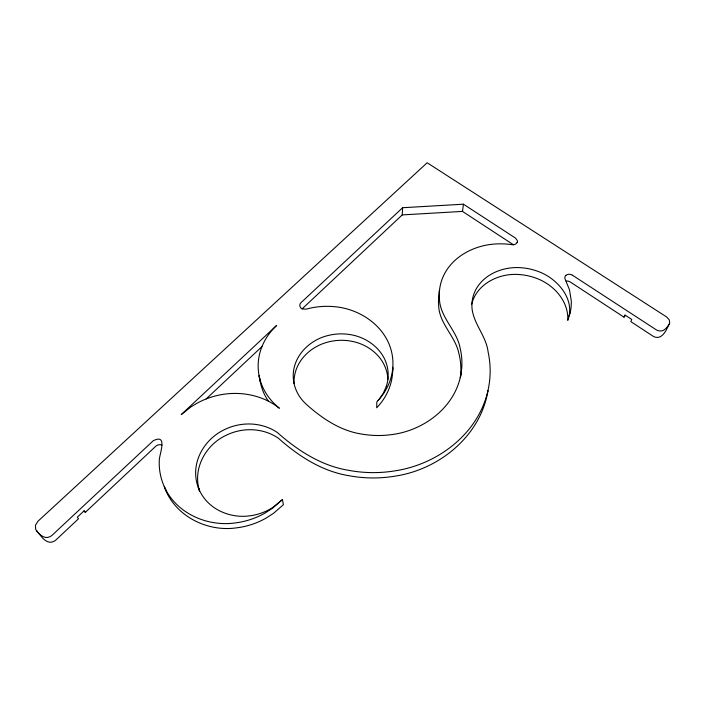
<?xml version="1.0" encoding="UTF-8"?>
<svg xmlns="http://www.w3.org/2000/svg" width="705" height="705" viewBox="0 0 705 705"><rect width="100%" height="100%" fill="white"/><g stroke="black" fill="none" stroke-linecap="round" stroke-linejoin="round"><path stroke-width="1.06" d="M471.68 304.278C476.65 283.569 499.642 272.72 519.594 274.58A58.929 58.929 0 0 1 536.32 278.255C553.636 284.556 568.803 301.079 567.772 320.361C575.87 299.413 557.1 278.096 538.1 271.434A59.793 59.793 0 0 0 521.013 267.724C502.524 266.243 481.726 274.827 474.342 292.804A33.91 33.91 0 0 0 472.086 309.081C474.095 324.556 486.362 336.444 488.142 352.139A89.183 89.183 0 0 1 487.975 390.535C480.678 435.972 439.259 469.512 395.073 476.139A132.381 132.381 0 0 1 348.2 475.567C321.462 471.046 298.259 455.871 278.316 438.175C268.27 431.301 255.668 428.64 243.639 430.094A55.175 55.175 0 0 0 224.234 436.245C204.944 446.036 192.518 469.733 199.594 490.909M392.826 367.199L392.588 372.275A51.342 51.342 0 0 1 391.24 381.722C388.904 391.531 383.687 400.555 376.699 407.798L376.831 401.876L378.594 399.982M392.588 372.275L392.685 370.292M392.685 370.231L392.791 368.107M402.608 207.728L301.061 302.612C298.938 304.322 299.634 307.918 302.137 308.869L402.238 214.91L402.608 207.728L463.449 204.194L515.496 238.105L517.338 240.608A3.023 3.023 0 0 1 517.126 242.52M439.559 289.773L438.783 296.479A45.349 45.349 0 0 0 438.633 305.186C439.039 323.621 455.218 335.888 458.84 353.293A63.318 63.318 0 0 1 460.312 377.783L461.026 373.694A63.494 63.494 0 0 0 460.109 348.006C456.77 329.966 439.876 317.47 439.409 298.541A45.455 45.455 0 0 1 439.559 289.773A44.935 44.935 0 0 1 442.079 279.242C450.654 256.276 475.937 243.895 499.422 243.851A79.929 79.929 0 0 1 512.2 244.688A5.869 5.869 0 0 0 513.46 244.732L515.54 244.15L517.126 242.52M439.294 292.029L439.444 290.901M513.407 244.741L462.489 211.403L463.449 204.194M569.975 312.324L569.199 316.007M460.656 375.88L460.497 376.77M461.026 373.694C455.404 407.358 423.37 431.063 390.667 434.721A96.796 96.796 0 0 1 361.788 434.077C340.823 430.931 322.714 418.867 307.16 405.067C302.251 400.837 298.277 395.487 295.862 389.468A36.581 36.581 0 0 1 293.492 371.385C295.712 353.408 311.187 339.431 328.327 335.448A54.144 54.144 0 0 1 349.706 334.531C366.239 336.946 382.11 348.323 386.772 364.82A36.642 36.642 0 0 1 386.261 386.525M487.737 391.539L487.56 392.359M487.975 390.535C478.378 433.698 437.849 464.242 395.426 470.781A134.303 134.303 0 0 1 347.997 470.209C320.978 465.652 297.501 450.363 277.329 432.5C267.16 425.564 254.417 422.894 242.256 424.357A55.968 55.968 0 0 0 222.621 430.552C206.01 439.197 194.06 457.545 195.805 476.589A41.331 41.331 0 0 0 198.255 487.446L199.559 490.927M386.269 386.525L383.37 393.09L379.272 399.136M566.141 281.128A5.816 5.816 0 0 1 570.292 282L623.987 317.153L624.903 314.976L631.75 319.453L630.816 321.621L652.892 336.074A8.372 8.372 0 0 0 655.853 337.281C660.188 338.444 663.493 334.523 665.52 331.288A4.38 4.38 0 0 0 666.084 330.433L669.309 323.947A4.274 4.274 0 0 0 669.706 322.679L669.204 319.753L666.639 316.968L427.16 162.758L37.938 521.259L35.453 525.304L35.638 529.147A5.552 5.552 0 0 0 36.501 530.645L40.423 535.456A5.543 5.543 0 0 0 40.881 535.959C43.684 539.748 48.68 544.128 53.668 541.44A9.174 9.174 0 0 0 56.092 539.81L78.467 518.809L77.33 517.162L84.247 510.676L85.349 512.341L155.664 446.344A6.01 6.01 0 0 1 160.493 444.74A5.173 5.173 0 0 1 161.886 445.111M378.074 400.537C384.516 393.505 389.301 384.895 391.531 375.606A51.112 51.112 0 0 0 391.654 352.174C385.6 325.869 359.497 308.402 333.5 306.605A77.48 77.48 0 0 0 306.067 309.178L302.137 308.869M623.987 317.153L625.52 315.382M164.247 486.573C174.25 515.611 206.6 532.099 236.237 527.886A79.171 79.171 0 0 0 266.279 517.999L273.734 513.152L283.392 504.709L282.423 499.607L272.641 508.129L265.098 513.02A80.308 80.308 0 0 1 234.686 523.004C206.812 526.758 175.889 513.073 164.247 486.573A57.916 57.916 0 0 1 159.268 460.55C159.048 455.016 168.469 433.011 153.258 440.74L52.355 535.033A9.315 9.315 0 0 1 49.905 536.681C44.864 539.395 39.806 534.98 36.968 531.147A5.587 5.587 0 0 1 36.501 530.645M282.423 499.607L272.65 507.574A55.836 55.836 0 0 1 247.746 516.06C230.288 517.84 211.562 510.261 202.071 495.122A41.472 41.472 0 0 1 198.255 487.446M206.16 398.951L261.952 346.587M565.859 275.461L566.943 274.721A5.666 5.666 0 0 1 572.389 275.258M402.238 214.91L462.489 211.403M572.425 275.197L655.985 329.632A8.495 8.495 0 0 0 658.972 330.848C663.343 332.011 666.692 328.081 668.737 324.811A4.397 4.397 0 0 0 669.309 323.947M83.904 511.002L85.349 512.341M165.807 490.063L166.556 491.738M165.781 490.01L164.644 487.446M199.242 490.063L198.942 489.173M259.431 377.536L259.81 379.51M259.484 377.792L260.207 381.599A52.567 52.567 0 0 0 268.323 401.11M259.449 377.598L259.043 375.483A50.831 50.831 0 0 1 258.682 358.704C260.515 345.952 267.23 334.205 276.598 325.481L181.194 414.637L191.099 406.803L196.783 403.357A80.423 80.423 0 0 1 223.168 394.342C242.74 391.293 263.732 395.796 279.365 408.239C271.584 402.026 265.283 393.866 261.652 384.56A51.518 51.518 0 0 1 259.043 375.483M259.837 379.634L260.198 381.537M259.396 377.342L259.246 376.505M294.055 383.564A36.484 36.484 0 0 1 295.439 371.932C299.413 357.858 311.539 347.16 325.243 342.841A53.122 53.122 0 0 1 353.355 341.625C367.358 344.701 380.33 354.298 385.512 367.931A36.457 36.457 0 0 1 387.909 379.369M569.922 313.813A45.058 45.058 0 0 0 571.27 300.841L569.508 289.878L565.287 279.462A3.366 3.366 0 0 1 565.815 275.408"/></g></svg>
